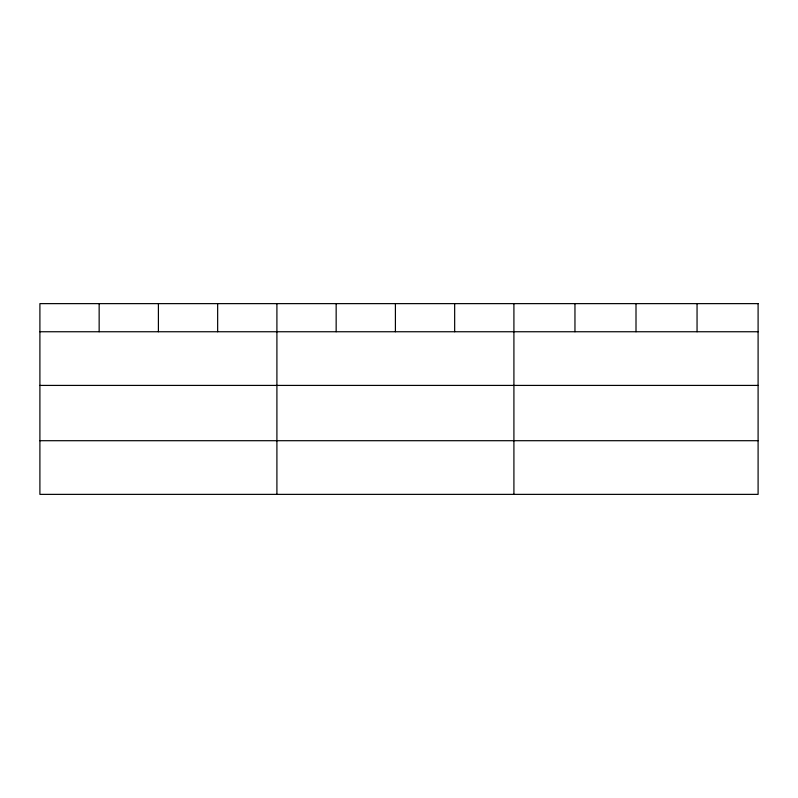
<?xml version="1.0" encoding="UTF-8"?>
<svg xmlns="http://www.w3.org/2000/svg" width="798" height="798" viewBox="0 0 798 798"><rect width="100%" height="100%" fill="white"/><g stroke="black" fill="none" stroke-linecap="round" stroke-linejoin="round"><path stroke-width="1.2" d="M39.9 331.749L758.1 331.749M39.9 385.414L758.1 385.414M39.9 440.705L758.1 440.705M697.053 303.629L697.053 331.749M636.006 303.629L636.006 331.749M574.959 303.629L574.959 331.749M513.912 303.629L513.912 494.371M454.661 303.629L454.661 331.749M395.409 303.629L395.409 331.749M336.158 303.629L336.158 331.749M276.906 303.629L276.906 494.371M217.655 303.629L217.655 331.749M158.403 303.629L158.403 331.749M99.152 303.629L99.152 331.749M758.1 303.629L39.9 303.629L39.9 494.371L758.1 494.371L758.1 303.629"/></g></svg>
